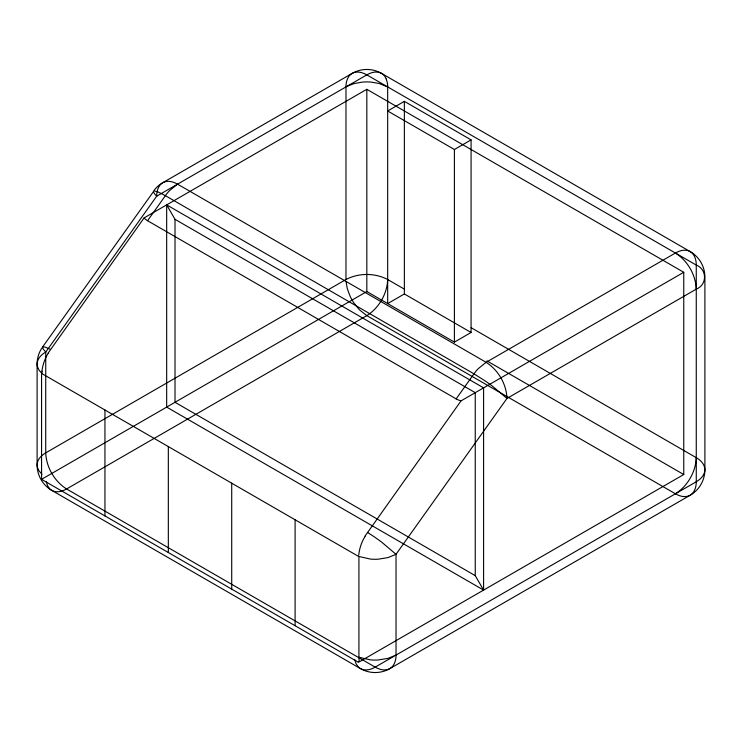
<?xml version="1.0" encoding="UTF-8"?>
<svg xmlns="http://www.w3.org/2000/svg" width="742" height="742" viewBox="0 0 742 742"><rect width="100%" height="100%" fill="white"/><g stroke="black" fill="none" stroke-linecap="round" stroke-linejoin="round"><path stroke-width="1.11" d="M41.988 474.286L38.742 470.493L37.285 466.811A9.943 9.943 0 0 1 37.1 464.891L37.1 364.109C37.137 358.748 41.367 354.555 45.735 352.07L156.692 196.194C156.655 191.167 158.176 185.407 162.795 182.699L352.088 73.412A29.485 29.485 0 0 1 381.573 73.412L690.153 251.566C694.772 254.283 696.302 260.034 696.265 265.07L696.265 481.753C696.302 486.78 694.772 492.54 690.153 495.248L389.912 668.588A29.485 29.485 0 0 1 360.427 668.588L51.847 490.434A10.017 10.017 0 0 1 49.862 488.932L47.544 485.704L46.162 481.502M387.676 279.511C387.129 293.888 379.004 307.958 366.826 315.628L66.585 488.969C62.245 491.519 56.494 493.078 51.847 490.434A29.485 29.485 0 0 1 37.1 464.891C37.137 459.539 41.357 455.347 45.735 452.861L345.976 279.511C358.711 272.796 374.951 272.796 387.676 279.511L404.362 289.139M471.077 327.667L696.265 457.675C695.708 472.051 687.593 486.121 675.415 493.782L366.826 315.628L359.582 309.933L354.342 303.617A50.873 50.873 0 0 1 350.048 296.151L347.237 288.462L346.041 281.441M42.081 371.204L41.988 373.495L39.048 370.193L37.406 366.567A10.017 10.017 0 0 1 37.1 364.109A29.485 29.485 0 0 1 41.904 347.97M352.543 73.161C357.152 70.861 362.615 72.41 366.826 74.868L696.265 265.07C707.265 269.3 707.265 284.909 696.265 289.139L506.971 398.426L492.28 386.025A220.309 220.309 0 0 0 484.906 380.767L473.971 373.838L165.392 195.675L158.287 192.002L153.984 190.87L42.489 347.154L43.082 348.898L45.735 352.07L45.735 452.861C46.292 467.237 54.407 481.308 66.585 488.969L375.174 667.132C379.385 669.59 384.848 671.139 389.457 668.839M48.156 353.044L144.115 217.898L366.826 89.309L683.753 272.286L683.753 474.528L359.341 661.827A23.234 23.234 0 0 1 358.924 657.254L358.915 556.472L370.323 559.06A50.855 50.855 0 0 0 378.132 559.199L388.085 557.567L396.024 554.302L506.971 398.426C506.424 384.05 498.299 369.98 486.121 362.319L177.542 184.155C173.322 181.697 167.859 180.148 163.249 182.449M365.083 536.021L461.042 400.875L683.753 272.286M144.096 217.916A12.809 12.809 0 0 0 147.575 220.699L165.392 195.675A47.108 47.108 0 0 1 169.621 190.518L177.542 184.155L366.826 74.868C371.167 72.326 376.917 70.759 381.573 73.412M147.565 220.726L456.144 398.881L473.971 373.838A47.108 47.108 0 0 1 478.21 368.681L486.121 362.319L675.415 253.031C679.755 250.481 685.497 248.922 690.153 251.566A29.485 29.485 0 0 1 704.9 277.1L704.9 469.714C704.863 475.066 700.643 479.258 696.265 481.753L396.024 655.093L388.085 658.358L378.132 659.99A50.855 50.855 0 0 1 370.323 659.851L358.915 657.254M42.563 347.006L45.132 347.043L50.521 349.399M352.088 73.412C347.469 76.12 345.948 81.87 345.976 86.907L345.976 279.511M389.912 668.588C394.531 665.88 396.052 660.13 396.024 655.093L396.024 554.302L381.889 542.319A219.604 219.604 0 0 0 373.43 536.281L367.438 532.366M156.692 196.194L176.781 184.591M404.362 101.348L387.676 110.985L454.401 149.504L454.401 342.108L471.077 332.481L471.077 139.876L404.362 101.348L404.362 293.962L471.077 332.481M454.401 149.504L471.077 139.876M42.415 478.85L366.826 291.55L366.826 89.309M404.362 293.962L387.676 303.589L387.676 86.907A24.115 24.115 0 0 0 387.333 82.687L386.248 78.967M394.002 656.262L375.174 667.132C370.824 669.683 365.083 671.241 360.427 668.588A10.026 10.026 0 0 1 358.386 667.03L356.077 663.765L354.741 659.666M347.321 86.183L353.971 83.623L362.087 82.139A50.855 50.855 0 0 1 370.796 82.074L379.004 83.438L387.676 86.907M689.708 495.489C685.089 497.799 679.626 496.24 675.415 493.782M366.826 291.55L454.401 342.108M486.938 360.9L683.753 474.528M166.672 204.875L483.589 387.853L483.589 590.085L166.672 407.117L166.672 204.875L175.01 219.326L475.251 392.666L475.251 575.644L483.589 590.085M475.251 575.644L175.01 402.294L175.01 219.326M358.488 556.379L41.571 373.411L41.571 479.341L358.488 662.318L358.488 661.456M696.265 457.675C700.643 460.161 704.863 464.353 704.9 469.714A29.485 29.485 0 0 1 690.153 495.248M675.415 253.031C687.593 260.692 695.708 274.763 696.265 289.139M153.696 192.447L154.661 193.894A30.116 30.116 0 0 0 156.692 196.185M295.103 519.79L295.103 625.719M231.717 483.19L231.717 589.129M168.332 446.601L168.332 552.53M104.947 410.001L104.947 515.94M461.042 400.847A21.286 21.286 0 0 1 456.135 398.908M154.067 190.379A29.485 29.485 0 0 1 162.795 182.699M381.62 73.337A11.399 11.399 0 0 1 386.183 78.986M41.923 371.185A44.817 44.817 0 0 1 48.267 353.109M358.738 555.22A43.899 43.899 0 0 1 365.231 536.114"/></g></svg>
